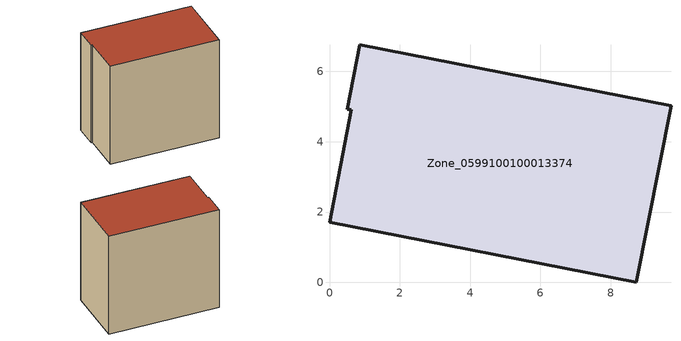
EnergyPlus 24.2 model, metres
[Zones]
Zone_0599100100013374
 floor ground (C_G): 0.87,6.76 9.72,5.02 8.73,0 0,1.71 0.62,4.9 0.51,4.93 z0
 wall outside (C_F): 9.72,5.02 0.87,6.76 0.51,4.93 0.62,4.9 0,1.71 8.73,0 9.72,5.02 z0:8.7
 roof outside (C_R): 8.73,0 9.72,5.02 0.87,6.76 0.51,4.93 0.62,4.9 0,1.71 z8.7
[BUILDING]
Pand.0599100100013374: North Axis=0; Terrain=City; Loads Convergence Tolerance Value=0.04; Temperature Convergence Tolerance Value=0.4; Solar Distribution=FullExterior; Maximum Number of Warmup Days=25; Minimum Number of Warmup Days=1
[Site:Location]
Rotterdam.The.Hague.AP_ZH_NLD Design_Conditions: Latitude=51.96; Longitude=4.45; Time Zone=1; Elevation=-4.5
[SITE:GROUNDTEMPERATURE:BUILDINGSURFACE]
18, 18, 18, 18, 18, 18, 18, 18, 18, 18, 18, 18
[MATERIAL] Thermal Absorptance=0.9; Solar Absorptance=0.7; Visible Absorptance=0.7
Name | Roughness | Thickness | Conductivity | Density | Specific Heat
G.TI.2015-2018 | MediumSmooth | 0.15 | 0.0428571 | 540 | 1210
F.TI.2015-2018 | Rough | 0.3 | 0.0666667 | 1920 | 840
R.TI.2015-2018 | MediumRough | 0.2 | 0.0333333 | 1500 | 1000
[CONSTRUCTION]
C_G: G.TI.2015-2018
C_F: F.TI.2015-2018
C_R: R.TI.2015-2018
[ZONE]
Zone_0599100100013374: Type=1; Multiplier=1; Ceiling Height=Autocalculate; Volume=Autocalculate; Floor Area=autocalculate; Part of Total Floor Area=Yes
[ZONEINFILTRATION:DESIGNFLOWRATE]
Infil_Zone_0599100100013374: Zone or ZoneList or Space or SpaceList=Zone_0599100100013374; Schedule=AlwaysOn; Design Flow Rate Calculation Method=Flow/Area; Flow Rate per Floor Area=0.0015; Constant Term Coefficient=1; Temperature Term Coefficient=0; Velocity Term Coefficient=0; Velocity Squared Term Coefficient=0
[HVACTEMPLATE:ZONE:IDEALLOADSAIRSYSTEM]
Zone_0599100100013374: Maximum Heating Supply Air Temperature=50; Minimum Cooling Supply Air Temperature=13; Maximum Heating Supply Air Humidity Ratio=0.0156; Minimum Cooling Supply Air Humidity Ratio=0.0077; Heating Limit=NoLimit; Cooling Limit=NoLimit; Dehumidification Control Type=ConstantSensibleHeatRatio; Cooling Sensible Heat Ratio=0.7; Dehumidification Setpoint=60; Humidification Control Type=None; Humidification Setpoint=30; Outdoor Air Method=None; Outdoor Air Flow Rate per Person=0.00944; Outdoor Air Flow Rate per Zone Floor Area=0; Outdoor Air Flow Rate per Zone=0; Demand Controlled Ventilation Type=None; Outdoor Air Economizer Type=NoEconomizer; Heat Recovery Type=None; Sensible Heat Recovery Effectiveness=0.7; Latent Heat Recovery Effectiveness=0.65
[ZONECONTROL:THERMOSTAT]
ThermostatControl_Zone_0599100100013374: Zone or ZoneList=Zone_0599100100013374; Control Type Schedule=DualSetpointControlType; Control 1=Thermostat_Zone_0599100100013374; Temperature Difference Between Cutout And Setpoint=0
[THERMOSTATSETPOINT:DUALSETPOINT]
Thermostat_Zone_0599100100013374: Heating Setpoint Temperature Schedule=HeatingSetpoint_Zone_0599100100013374; Cooling Setpoint Temperature Schedule=CoolingSetpoint_Zone_0599100100013374
[SCHEDULE:COMPACT]
HeatingSetpoint_Zone_0599100100013374: Through: 12/31, For: AllDays, Until: 24:00, 21
CoolingSetpoint_Zone_0599100100013374: Through: 12/31, For: AllDays, Until: 24:00, 24
DualSetpointControlType: Through: 12/31, For: AllDays, Until: 24:00, 4
AlwaysOn: Through: 12/31, For: AllDays, Until: 24:00, 1
